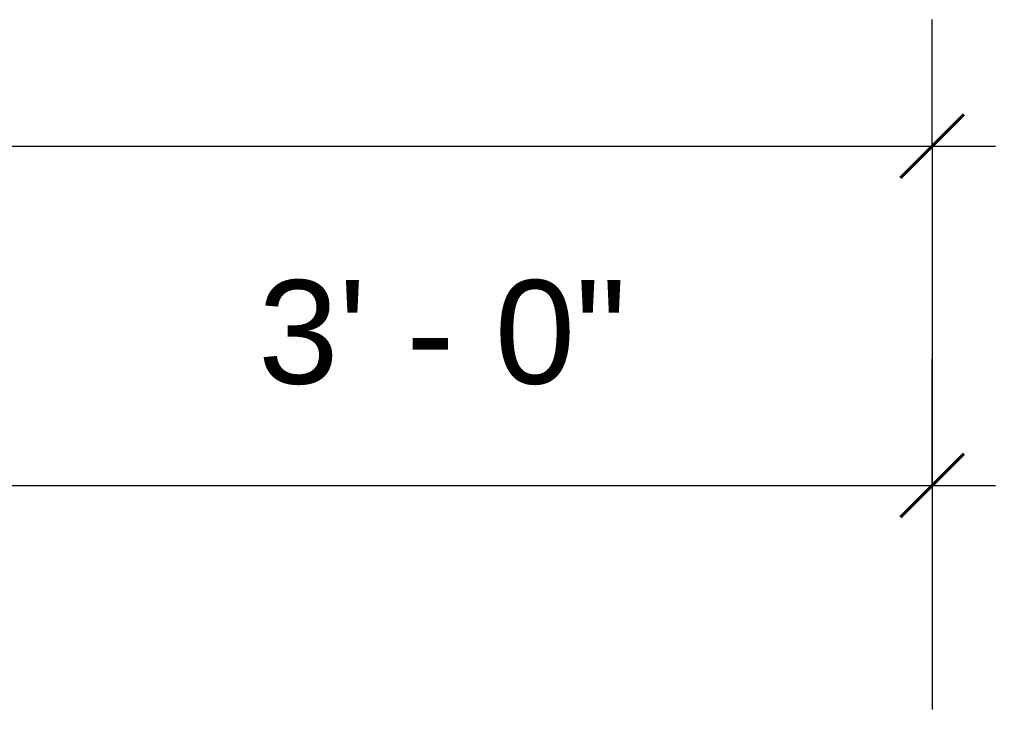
# Model space of a CAD drawing. Header units: inches. Extents: x -6061 to 13621, y -296 to 7483.
# Drawn here: x 12301.53 to 12336.09, y -26.49 to -2.06 of the extents above; entities that cross this region are included whole.
import ezdxf

# ---------------------------------------------------------------- set-up
doc = ezdxf.new("R2010")
doc.units = ezdxf.units.IN
doc.header["$MEASUREMENT"] = 0
doc.layers.get('0').update_dxf_attribs({"linetype": 'CONTINUOUS'})
doc.styles.add('Arial$001H0', font='arial.ttf')

msp = doc.modelspace()

# ---------------------------------------------------------------- linework, layer by layer
at = {"color": 7, "linetype": 'Continuous', "lineweight": 9, "true_color": 0x000007}
for p, q in [((12333.84714, -6.54924), (12333.84714, -2.06418)), ((12231.01094, -6.54924), (12336.08967, -6.54924)), ((12333.84714, -6.54924), (12333.84714, -26.49178)), ((12333.84714, -18.56282), (12333.84714, -14.07775)), ((12295.56388, -18.56282), (12336.08967, -18.56282)), ((12333.84714, -18.56282), (12333.84714, -26.49178))]:
    msp.add_line(p, q, dxfattribs=at)
at = {"color": 7, "linetype": 'Continuous', "lineweight": 40, "true_color": 0x000007}
for p, q in [((12333.84714, -6.54924), (12334.96841, -5.42798)), ((12333.84714, -6.54924), (12332.72587, -7.67051)), ((12333.84714, -18.56282), (12334.96841, -17.44155)), ((12333.84714, -18.56282), (12332.72587, -19.68409))]:
    msp.add_line(p, q, dxfattribs=at)

# ---------------------------------------------------------------- texts
at = {"color": 7, "true_color": 0x000007, "style": 'Arial$001H0'}
msp.add_text('3\' - 0"', height=3.667117, dxfattribs=at).set_placement((12309.98, -14.95883))

doc.saveas('drawing.dxf')
